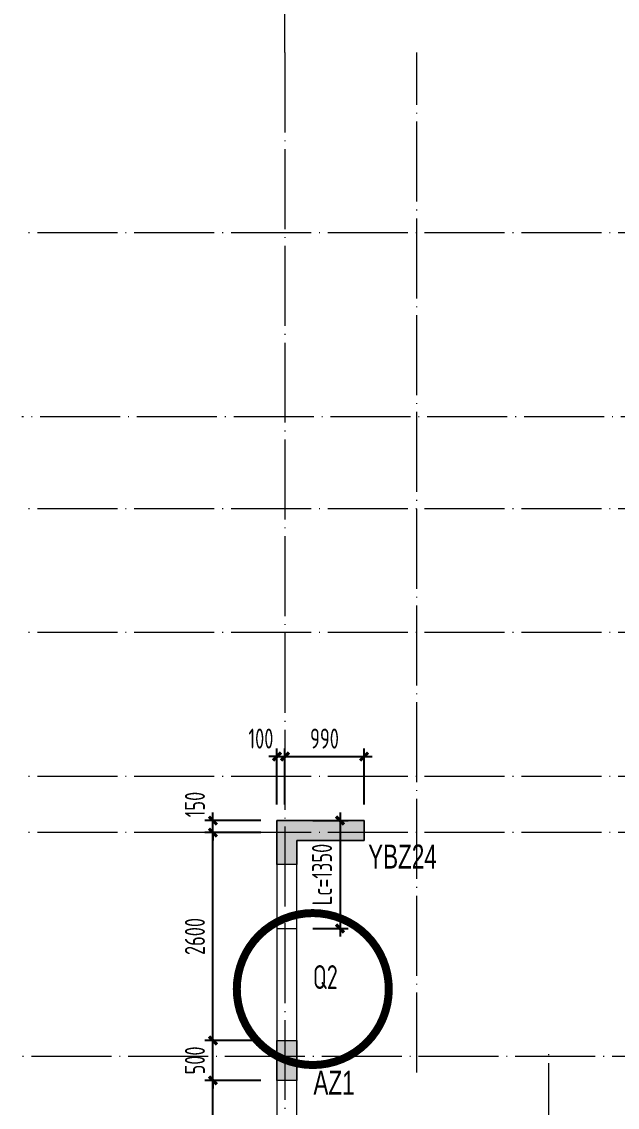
# Model space of a CAD drawing. Extents: x -129922 to 1190196, y -520662 to 139923.
# Drawn here: x 287206 to 294651, y -279904 to -266329 of the extents above; entities that cross this region are included whole.
import ezdxf
from ezdxf.enums import TextEntityAlignment as Align

# ---------------------------------------------------------------- set-up
doc = ezdxf.new("R2010")
doc.units = 0
doc.header["$LTSCALE"] = 1000
doc.header["$MEASUREMENT"] = 0
doc.linetypes.add('DOTE', pattern=[2.42, 2, -0.2, 0.02, -0.2])
for name, color, linetype, lineweight in [('A-标注-轴号', 3, 'Continuous', 15), ('A-轴线-塔楼', 1, 'DOTE', 9), ('A-轴线-隔墙', 41, 'DOTE', 9), ('S-基础-HATCH', 251, 'Continuous', 20), ('S-墙柱-COLU', 50, 'Continuous', 20), ('S-墙柱-DIM', 3, 'Continuous', 20), ('S-墙柱-Lc填充', 8, 'Continuous', 9), ('S-墙柱-WALL', 6, 'Continuous', 20), ('S-墙柱-编号', 4, 'Continuous', 20), ('S-通用-TEXT', 7, 'Continuous', 20)]:
    doc.layers.add(name, color=color, linetype=linetype, lineweight=lineweight)
doc.layers.add('Tc', color=60, linetype='Continuous', plot=False)
doc.styles.add('BW_Dim', font='Bweng.shx', dxfattribs={"width": 0.7, "bigfont": 'hztxt.shx'})
doc.styles.add('TSSD_Dimension', font='tssdeng.shx', dxfattribs={"width": 0.7, "bigfont": 'HZTXT.SHX'})
doc.styles.add('TSSD_Rein', font='tssdeng.shx', dxfattribs={"width": 0.7, "bigfont": 'hztxt.shx'})
doc.dimstyles.new('TSSD_100_100', dxfattribs={"dimtxt": 250, "dimasz": 100, "dimexe": 100, "dimexo": 200, "dimgap": 100, "dimtad": 1, "dimdec": 0, "dimzin": 0, "dimdsep": 46, "dimtxsty": 'TSSD_Dimension', "dimblk": 'ARCHTICK', "dimcen": 0, "dimdle": 100, "dimclrt": 7, "dimadec": 0, "dimazin": 0, "dimtfac": 1, "dimtdec": 0, "dimtix": 1, "dimtmove": 2, "dimatfit": 0, "dimfxl": 0, "dimtolj": 1, "dimtzin": 0, "dimarcsym": 0})

# ---------------------------------------------------------------- blocks, each defined once
blk = doc.blocks.new('ZHOUWANG3')
at = {"layer": 'A-标注-轴号'}
blk.add_line((88652, 248942), (88652, 252942), dxfattribs=at)
at = {"layer": 'A-轴线-塔楼', "linetype": 'DOTE', "ltscale": 0.5}
for p, q in [((88652, 248942), (88652, 226834)), ((139798, 246686), (85362, 246686)), ((102322, 244386), (85362, 244386)), ((139798, 243236), (85362, 243236)), ((139798, 241686), (85362, 241686)), ((139798, 239886), (85362, 239886)), ((139798, 239186), (85362, 239186))]:
    blk.add_line(p, q, dxfattribs=at)
at = {"layer": 'A-轴线-隔墙', "ltscale": 0.5}
for p, q in [((90302, 236186), (90302, 248942)), ((91952, 226834), (91952, 236486)), ((94952, 236386), (85362, 236386))]:
    blk.add_line(p, q, dxfattribs=at)
blk = doc.blocks.new('_ArchTick')
at = {"color": 0, "linetype": 'ByBlock', "const_width": 0.4}
blk.add_lwpolyline([(-0.5, -0.5), (0.5, 0.5)], dxfattribs=at)
blk = doc.blocks.new('*D1349')
at = {"layer": 'Defpoints', "color": 0, "transparency": 16777216}
for p in [(289596, -279568), (290396, -279568), (290396, -284068)]:
    blk.add_point(p, dxfattribs=at)
at = {"layer": 'S-墙柱-DIM', "color": 0, "lineweight": -2, "transparency": 16777216}
for p, q in [((289596, -284168), (289596, -279468)), ((290196, -279568), (289496, -279568)), ((290196, -284068), (289496, -284068))]:
    blk.add_line(p, q, dxfattribs=at)
at = {"layer": 'S-墙柱-DIM', "color": 0, "lineweight": -2, "transparency": 16777216, "xscale": 100, "yscale": 100, "zscale": 100}
for p, rotation in [((289596, -279568), 90), ((289596, -284068), 270)]:
    blk.add_blockref('_ArchTick', p, dxfattribs=dict(at, rotation=rotation))
at = {"layer": 'S-墙柱-DIM', "color": 7, "transparency": 16777216, "insert": (289371, -281818), "char_height": 250, "attachment_point": 5, "rotation": 90, "style": 'TSSD_Dimension'}
blk.add_mtext('\\A1;4500', dxfattribs=at)
blk = doc.blocks.new('*D1211')
at = {"layer": 'Defpoints', "color": 0, "transparency": 16777216}
for p in [(289596, -279068), (290396, -279068), (290396, -279568)]:
    blk.add_point(p, dxfattribs=at)
at = {"layer": 'S-墙柱-DIM', "color": 0, "lineweight": -2, "transparency": 16777216}
for p, q in [((290196, -279068), (289496, -279068)), ((289596, -279068), (289596, -278968)), ((289596, -279568), (289596, -279068)), ((290196, -279568), (289496, -279568)), ((289596, -279568), (289596, -279668))]:
    blk.add_line(p, q, dxfattribs=at)
at = {"layer": 'S-墙柱-DIM', "color": 0, "lineweight": -2, "transparency": 16777216, "xscale": 100, "yscale": 100, "zscale": 100}
for p, rotation in [((289596, -279068), 270), ((289596, -279568), 90)]:
    blk.add_blockref('_ArchTick', p, dxfattribs=dict(at, rotation=rotation))
at = {"layer": 'S-墙柱-DIM', "color": 7, "transparency": 16777216, "insert": (289371, -279318), "char_height": 250, "attachment_point": 5, "rotation": 90, "style": 'TSSD_Dimension'}
blk.add_mtext('\\A1;500', dxfattribs=at)
blk = doc.blocks.new('*D1387')
at = {"layer": 'Defpoints', "color": 0, "transparency": 16777216}
for p in [(291486, -275518), (290496, -276318), (291486, -276318)]:
    blk.add_point(p, dxfattribs=at)
at = {"layer": 'S-墙柱-DIM', "color": 0, "lineweight": -2, "transparency": 16777216}
for p, q in [((290496, -276118), (290496, -275418)), ((291486, -276118), (291486, -275418)), ((290396, -275518), (291586, -275518))]:
    blk.add_line(p, q, dxfattribs=at)
at = {"layer": 'S-墙柱-DIM', "color": 0, "lineweight": -2, "transparency": 16777216, "xscale": 100, "yscale": 100, "zscale": 100, "rotation": 180}
blk.add_blockref('_ArchTick', (290496, -275518), dxfattribs=at)
at = {"layer": 'S-墙柱-DIM', "color": 0, "lineweight": -2, "transparency": 16777216, "xscale": 100, "yscale": 100, "zscale": 100}
blk.add_blockref('_ArchTick', (291486, -275518), dxfattribs=at)
at = {"layer": 'S-墙柱-DIM', "color": 7, "transparency": 16777216, "insert": (290991, -275293), "char_height": 250, "attachment_point": 5, "style": 'TSSD_Dimension'}
blk.add_mtext('\\A1;990', dxfattribs=at)
blk = doc.blocks.new('*D1388')
at = {"layer": 'Defpoints', "color": 0, "transparency": 16777216}
for p in [(290496, -275518), (290396, -276318), (290496, -276318)]:
    blk.add_point(p, dxfattribs=at)
at = {"layer": 'S-墙柱-DIM', "color": 0, "lineweight": -2, "transparency": 16777216}
for p, q in [((290396, -276118), (290396, -275418)), ((290496, -276118), (290496, -275418)), ((290396, -275518), (290296, -275518)), ((290396, -275518), (290496, -275518)), ((290496, -275518), (290596, -275518))]:
    blk.add_line(p, q, dxfattribs=at)
at = {"layer": 'S-墙柱-DIM', "color": 0, "lineweight": -2, "transparency": 16777216, "xscale": 100, "yscale": 100, "zscale": 100}
blk.add_blockref('_ArchTick', (290396, -275518), dxfattribs=at)
at = {"layer": 'S-墙柱-DIM', "color": 0, "lineweight": -2, "transparency": 16777216, "xscale": 100, "yscale": 100, "zscale": 100, "rotation": 180}
blk.add_blockref('_ArchTick', (290496, -275518), dxfattribs=at)
at = {"layer": 'S-墙柱-DIM', "color": 7, "transparency": 16777216, "insert": (290196, -275293), "char_height": 250, "attachment_point": 5, "style": 'TSSD_Dimension'}
blk.add_mtext('\\A1;100', dxfattribs=at)
blk = doc.blocks.new('*D1389')
at = {"layer": 'Defpoints', "color": 0, "transparency": 16777216}
for p in [(289596, -276318), (290396, -276318), (290396, -276468)]:
    blk.add_point(p, dxfattribs=at)
at = {"layer": 'S-墙柱-DIM', "color": 0, "lineweight": -2, "transparency": 16777216}
for p, q in [((289596, -276318), (289596, -276218)), ((290196, -276318), (289496, -276318)), ((289596, -276468), (289596, -276318)), ((290196, -276468), (289496, -276468)), ((289596, -276468), (289596, -276568))]:
    blk.add_line(p, q, dxfattribs=at)
at = {"layer": 'S-墙柱-DIM', "color": 0, "lineweight": -2, "transparency": 16777216, "xscale": 100, "yscale": 100, "zscale": 100}
for p, rotation in [((289596, -276318), 270), ((289596, -276468), 90)]:
    blk.add_blockref('_ArchTick', p, dxfattribs=dict(at, rotation=rotation))
at = {"layer": 'S-墙柱-DIM', "color": 7, "transparency": 16777216, "insert": (289371, -276118), "char_height": 250, "attachment_point": 5, "rotation": 90, "style": 'TSSD_Dimension'}
blk.add_mtext('\\A1;150', dxfattribs=at)
blk = doc.blocks.new('*D1390')
at = {"layer": 'Defpoints', "color": 0, "transparency": 16777216}
for p in [(289596, -276468), (290396, -276468), (290396, -279068)]:
    blk.add_point(p, dxfattribs=at)
at = {"layer": 'S-墙柱-DIM', "color": 0, "lineweight": -2, "transparency": 16777216}
for p, q in [((289596, -279168), (289596, -276368)), ((290196, -276468), (289496, -276468)), ((290196, -279068), (289496, -279068))]:
    blk.add_line(p, q, dxfattribs=at)
at = {"layer": 'S-墙柱-DIM', "color": 0, "lineweight": -2, "transparency": 16777216, "xscale": 100, "yscale": 100, "zscale": 100}
for p, rotation in [((289596, -276468), 90), ((289596, -279068), 270)]:
    blk.add_blockref('_ArchTick', p, dxfattribs=dict(at, rotation=rotation))
at = {"layer": 'S-墙柱-DIM', "color": 7, "transparency": 16777216, "insert": (289371, -277768), "char_height": 250, "attachment_point": 5, "rotation": 90, "style": 'TSSD_Dimension'}
blk.add_mtext('\\A1;2600', dxfattribs=at)
blk = doc.blocks.new('*D1397')
at = {"layer": 'Defpoints', "color": 0, "transparency": 16777216}
for p in [(290646, -276318), (290646, -277668), (291185, -277668)]:
    blk.add_point(p, dxfattribs=at)
at = {"layer": 'S-墙柱-DIM', "color": 0, "lineweight": -2, "transparency": 16777216}
for p, q in [((291185, -276218), (291185, -277768)), ((290846, -276318), (291285, -276318)), ((290846, -277668), (291285, -277668))]:
    blk.add_line(p, q, dxfattribs=at)
at = {"layer": 'S-墙柱-DIM', "color": 0, "lineweight": -2, "transparency": 16777216, "xscale": 100, "yscale": 100, "zscale": 100}
for p, rotation in [((291185, -276318), 90), ((291185, -277668), 270)]:
    blk.add_blockref('_ArchTick', p, dxfattribs=dict(at, rotation=rotation))
at = {"layer": 'S-墙柱-DIM', "color": 7, "transparency": 16777216, "insert": (290960, -276993), "char_height": 250, "attachment_point": 5, "rotation": 90, "style": 'TSSD_Dimension'}
blk.add_mtext('\\A1;Lc=1350', dxfattribs=at)

msp = doc.modelspace()

# ---------------------------------------------------------------- hatches: boundary and pattern name
at = {"layer": 'S-基础-HATCH'}
msp.add_hatch(color=256, dxfattribs=at).paths.add_polyline_path([(290646.4, -276568.2), (290646.4, -276868.2), (290396.4, -276868.2), (290396.4, -276318.2), (291486.4, -276318.2), (291486.4, -276568.2)])
h = msp.add_hatch(color=256, dxfattribs=at)
h.dxf.hatch_style = 1
h.paths.add_polyline_path([(290646.4, -279068.2), (290396.4, -279068.2), (290396.4, -279568.2), (290646.4, -279568.2)])

# ---------------------------------------------------------------- linework, layer by layer
at = {"layer": 'S-墙柱-COLU'}
for points in [[(290646.4, -276568.2), (290646.4, -276868.2), (290396.4, -276868.2), (290396.4, -276318.2), (291486.4, -276318.2), (291486.4, -276568.2)], [(290396.4, -279068.2), (290646.4, -279068.2), (290646.4, -279568.2), (290396.4, -279568.2)]]:
    msp.add_lwpolyline(points, close=True, dxfattribs=at)
at = {"layer": 'S-墙柱-Lc填充'}
msp.add_line((290396.4, -277668.2), (290646.4, -277668.2), dxfattribs=at)
at = {"layer": 'S-墙柱-WALL'}
msp.add_lwpolyline([(290896.4, -283968.2), (290646.4, -283968.2), (290646.4, -276568.2), (291486.4, -276568.2), (291486.4, -276318.2), (290396.4, -276318.2), (290396.4, -284568.2), (290896.4, -284568.2)], close=True, dxfattribs=at)
at = {"layer": 'Tc', "const_width": 100}
msp.add_lwpolyline([(289894.8, -278425.3, 1), (291794.8, -278425.3, 1)], format="xyb", close=True, dxfattribs=at)

# ---------------------------------------------------------------- block references
msp.add_blockref('ZHOUWANG3', (201844.5, -515654.6))

# ---------------------------------------------------------------- texts
at = {"layer": 'S-墙柱-编号', "style": 'TSSD_Rein', "width": 0.7}
msp.add_text('Q2', height=300, dxfattribs=at).set_placement((290844.8, -278425.3))
at = {"layer": 'S-通用-TEXT', "style": 'BW_Dim', "width": 0.7}
for s, p in [('YBZ24', (291536.4, -276618.2)), ('AZ1', (290852.3, -279447.4))]:
    msp.add_text(s, height=300, dxfattribs=at).set_placement(p, align=Align.TOP_LEFT)

# ---------------------------------------------------------------- dimensions: what is measured, and where the dimension line sits
at = {"layer": 'S-墙柱-DIM'}
dim = msp.add_linear_dim(base=(290496.4, -275518.2), p1=(290396.4, -276318.2), p2=(290496.4, -276318.2), dimstyle='TSSD_100_100', dxfattribs=at)
dim.commit()
dim.dimension.update_dxf_attribs({"geometry": '*D1388', "text_midpoint": (290196.4, -275293.2), "dimtype": 128})
dim = msp.add_linear_dim(base=(291486.4, -275518.2), p1=(290496.4, -276318.2), p2=(291486.4, -276318.2), dimstyle='TSSD_100_100', dxfattribs=at)
dim.commit()
dim.dimension.update_dxf_attribs({"geometry": '*D1387', "text_midpoint": (290991.4, -275293.2)})
dim = msp.add_linear_dim(base=(289596.4, -276318.2), p1=(290396.4, -276468.2), p2=(290396.4, -276318.2), angle=90, dimstyle='TSSD_100_100', dxfattribs=at)
dim.commit()
dim.dimension.update_dxf_attribs({"geometry": '*D1389', "text_midpoint": (289371.4, -276118.2), "dimtype": 128})
dim = msp.add_linear_dim(base=(291184.9, -277668.2), p1=(290646.4, -276318.2), p2=(290646.4, -277668.2), angle=270, text='Lc=<>', dimstyle='TSSD_100_100', dxfattribs=at)
dim.commit()
dim.dimension.update_dxf_attribs({"geometry": '*D1397', "text_midpoint": (290959.9, -276993.2)})
for base, p1, p2, picture, middle in [((289596.4, -276468.2), (290396.4, -279068.2), (290396.4, -276468.2), '*D1390', (289371.4, -277768.2)), ((289596.4, -279068.2), (290396.4, -279568.2), (290396.4, -279068.2), '*D1211', (289371.4, -279318.2)), ((289596.4, -279568.2), (290396.4, -284068.2), (290396.4, -279568.2), '*D1349', (289371.4, -281818.2))]:
    dim = msp.add_linear_dim(base=base, p1=p1, p2=p2, angle=90, dimstyle='TSSD_100_100', dxfattribs=at)
    dim.commit()
    dim.dimension.update_dxf_attribs({"geometry": picture, "text_midpoint": middle})

doc.saveas('drawing.dxf')
